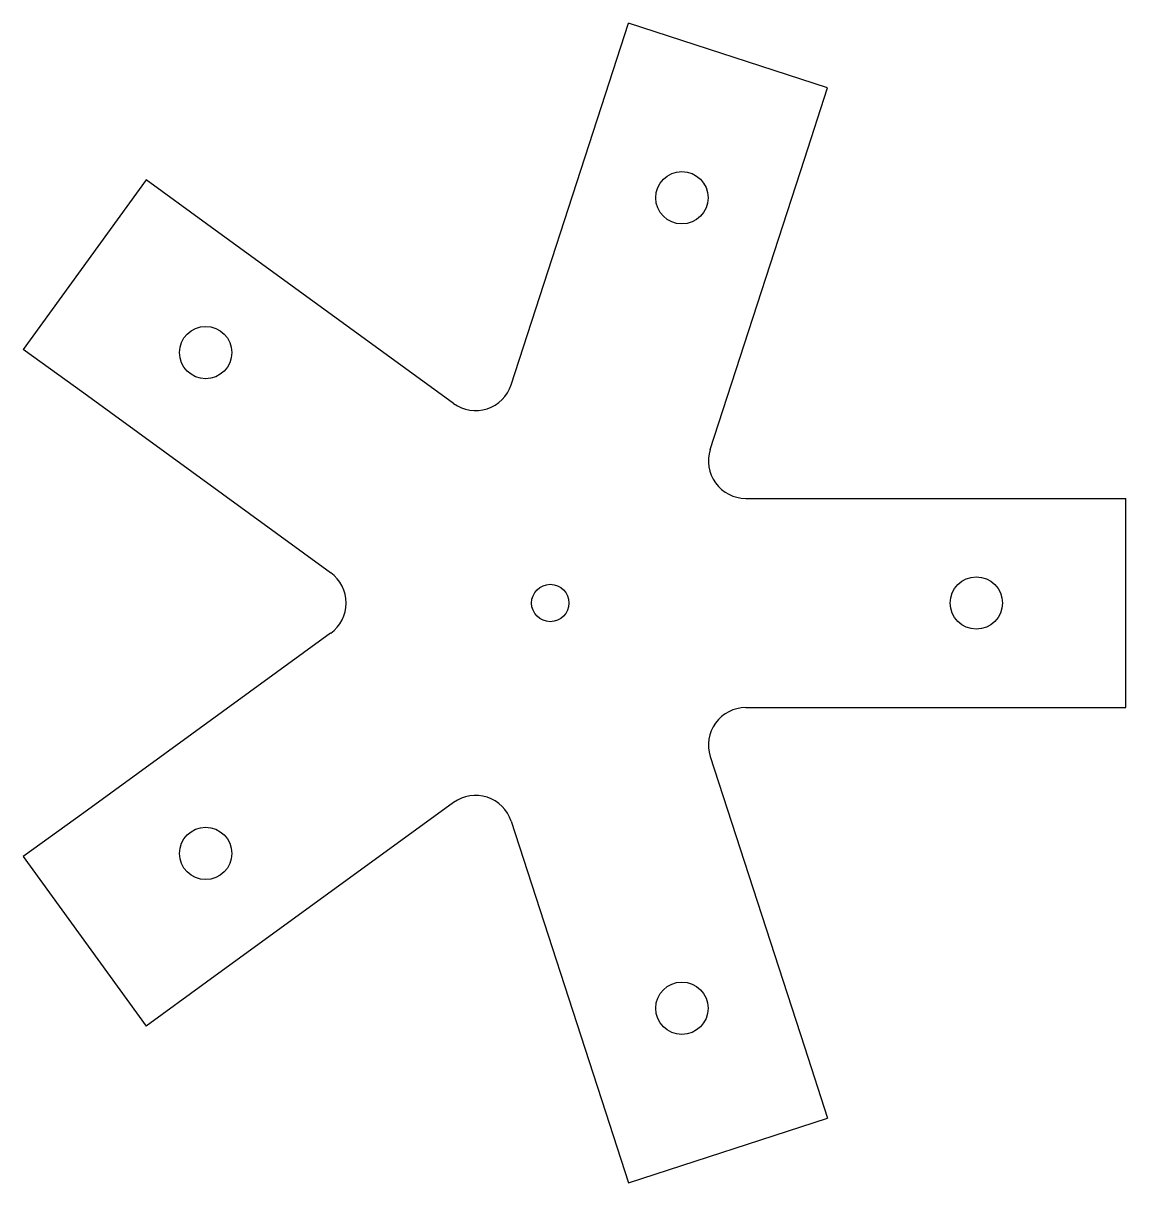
# Model space of a CAD drawing. Header units: millimetres. Extents: x -51 to 97, y -58 to 98.
import ezdxf

# ---------------------------------------------------------------- set-up
doc = ezdxf.new("R2010")
doc.units = ezdxf.units.MM
doc.layers.add('connecteur', color=7, linetype='Continuous', lineweight=25, true_color=0x000000)

msp = doc.modelspace()

# ---------------------------------------------------------------- linework, layer by layer
at = {"layer": 'connecteur'}
for p, q in [((27.39, 88.05), (30.48, 97.56)), ((57.11, 88.91), (30.48, 97.56)), ((54.02, 79.39), (57.11, 88.91)), ((14.77, 49.2), (27.39, 88.05)), ((41.4, 40.55), (54.02, 79.39)), ((-34.07, 76.59), (-50.52, 53.93)), ((-25.98, 70.71), (-34.07, 76.59)), ((7.07, 46.7), (-25.98, 70.71)), ((-42.43, 48.06), (-50.52, 53.93)), ((-9.39, 24.05), (-42.43, 48.06)), ((46.15, 34), (87, 34)), ((87, 34), (97, 34)), ((97, 6), (97, 34)), ((-9.39, 15.95), (-42.43, -8.06)), ((46.15, 6), (87, 6)), ((87, 6), (97, 6)), ((41.4, -0.55), (54.02, -39.39)), ((7.07, -6.7), (-25.98, -30.71)), ((-42.43, -8.06), (-50.52, -13.93)), ((14.77, -9.2), (27.39, -48.05)), ((-50.52, -13.93), (-34.07, -36.59)), ((-25.98, -30.71), (-34.07, -36.59)), ((54.02, -39.39), (57.11, -48.91)), ((27.39, -48.05), (30.48, -57.56)), ((30.48, -57.56), (57.11, -48.91))]:
    msp.add_line(p, q, dxfattribs=at)
for centre, radius in [((37.61, 74.21), 3.5), ((-26.11, 53.5), 3.5), ((77, 20), 3.5), ((20, 20), 2.5), ((-26.11, -13.5), 3.5), ((37.61, -34.21), 3.5)]:
    msp.add_circle(centre, radius, dxfattribs=at)
for centre, start, end in [((10.01, 50.74), 234, 342), ((46.15, 39), 162, 270), ((-12.32, 20), 306, 54), ((46.15, 1), 90, 198), ((10.01, -10.74), 18, 126)]:
    msp.add_arc(centre, 5, start, end, dxfattribs=at)

doc.saveas('drawing.dxf')
